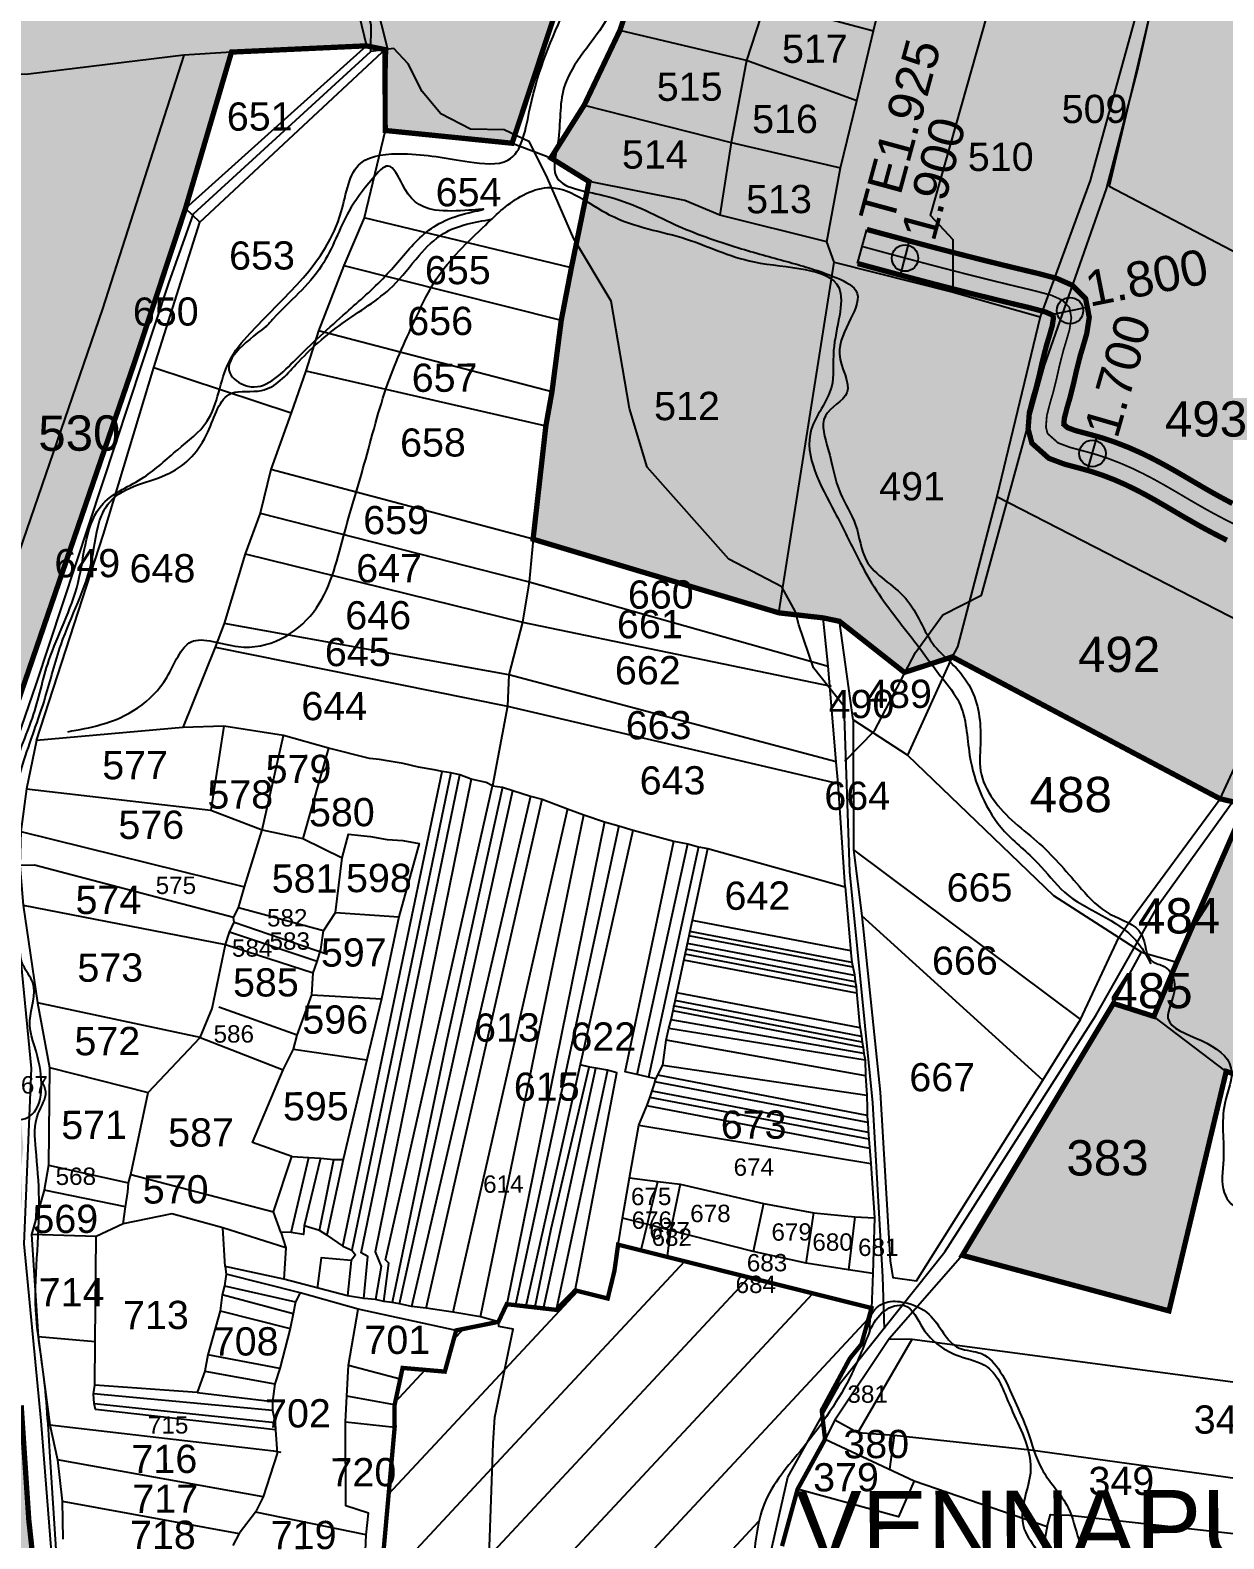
# Model space of a CAD drawing. Header units: inches. Extents: x 182366 to 215308, y 1619047 to 1632624.
# Drawn here: x 185511 to 186188, y 1621882 to 1622738 of the extents above; entities that cross this region are included whole.
import ezdxf
from ezdxf.enums import TextEntityAlignment as Align

# ---------------------------------------------------------------- set-up
doc = ezdxf.new("R2010")
doc.units = ezdxf.units.IN
doc.header["$MEASUREMENT"] = 0
doc.header["$PDMODE"] = 32
doc.header["$PDSIZE"] = 15
doc.linetypes.add('HIDDEN2', pattern=[0.1875, 0.125, -0.0625])
for name, color, linetype in [('CANAL1', 7, 'Continuous'), ('CS', 134, 'Continuous'), ('CSMark', 72, 'Continuous'), ('PLOT', 7, 'Continuous'), ('PLOT NO', 7, 'Continuous'), ('PLOTS NO', 7, 'Continuous'), ('ROAD', 1, 'Continuous'), ('STREAM', 4, 'Continuous'), ('WUA2', 3, 'Continuous')]:
    doc.layers.add(name, color=color, linetype=linetype)
doc.styles.get("Standard").update_dxf_attribs({"font": 'arial.ttf'})

msp = doc.modelspace()

# ---------------------------------------------------------------- hatches: boundary and pattern name
at = {"layer": 'PLOT', "true_color": 0xf8991e}
h = msp.add_hatch(dxfattribs=at)
h.set_pattern_fill('ANSI31', color=30, scale=262.36238, angle=2.0215105)
edge = h.paths.add_edge_path()
edge.add_line((185873.51, 1621849.77), (185915.53, 1621839.73))
edge.add_spline(control_points=[(185915.53, 1621839.73), (185917.22, 1621848.49), (185921.87, 1621869.07), (185923.33, 1621904.4), (185941.78, 1621924.66), (185950.83, 1621935.92), (185951.67, 1621936.97)], knot_values=[14.844648, 14.844648, 14.844648, 14.844648, 20.313906, 27.738828, 35.587986, 36.399059, 36.399059, 36.399059, 36.399059], degree=3, periodic=0)
edge.add_line((185951.67, 1621936.97), (185960.2, 1621952.3))
edge.add_line((185960.2, 1621952.3), (185959.87, 1621955.18))
edge.add_line((185959.87, 1621955.18), (185967.45, 1621970.05))
edge.add_line((185967.45, 1621970.05), (185975.81, 1621984.66))
edge.add_line((185975.81, 1621984.66), (185982.36, 1621992.69))
edge.add_line((185982.36, 1621992.69), (185988.08, 1622013.21))
edge.add_line((185988.08, 1622013.21), (185844.48, 1622049.12))
edge.add_line((185844.48, 1622049.12), (185842.36, 1622034.11))
edge.add_line((185842.36, 1622034.11), (185838.57, 1622018.59))
edge.add_line((185838.57, 1622018.59), (185820.21, 1622023.2))
edge.add_line((185820.21, 1622023.2), (185809.4, 1622012.16))
edge.add_line((185809.4, 1622012.16), (185802.22, 1622012.97))
edge.add_line((185802.22, 1622012.97), (185797.05, 1622012.95))
edge.add_line((185797.05, 1622012.95), (185792.21, 1622013.77))
edge.add_line((185792.21, 1622013.77), (185786.2, 1622014.25))
edge.add_line((185786.2, 1622014.25), (185781.36, 1622015.4))
edge.add_line((185781.36, 1622015.4), (185776.63, 1622005.38))
edge.add_line((185776.63, 1622005.38), (185776.8, 1622002.65))
edge.add_line((185776.8, 1622002.65), (185785, 1622001.23))
edge.add_line((185785, 1622001.23), (185774.55, 1621951.3))
edge.add_line((185774.55, 1621951.3), (185773.64, 1621936.52))
edge.add_line((185773.64, 1621936.52), (185771.13, 1621867.2))
edge.add_line((185771.13, 1621867.2), (185770.57, 1621864.45))
edge.add_line((185770.57, 1621864.45), (185772.66, 1621872.84))
edge.add_line((185772.66, 1621872.84), (185873.51, 1621849.77))
h.paths.add_polyline_path([(185908.58, 1622018.99), (185936.51, 1622019.08), (185936.46, 1622034.14), (185908.53, 1622034.05)], flags=24)
h = msp.add_hatch(dxfattribs=at)
h.set_pattern_fill('ANSI31', color=30, scale=262.36238, angle=2.0215105)
h.paths.add_polyline_path([(185770.57, 1621864.45), (185771.13, 1621867.2), (185773.64, 1621936.52), (185774.55, 1621951.3), (185785, 1622001.23), (185776.8, 1622002.65), (185776.63, 1622005.38), (185752.71, 1622000.54), (185746.26, 1621977.16), (185722.33, 1621979.25), (185720.99, 1621973), (185717.8, 1621958.25), (185717.84, 1621945.75), (185710.1, 1621859.44), (185708.51, 1621840.04), (185704.03, 1621819.8), (185705.29, 1621813.19), (185733.41, 1621806.68), (185748.75, 1621799.31), (185755.29, 1621804.17), (185760.05, 1621822.09)])
at = {"layer": 'PLOTS NO', "true_color": 0x58ba48}
h = msp.add_hatch(dxfattribs=at)
h.set_pattern_fill('ANSI31', color=85)
h.set_pattern_definition([(45, (0, 0), (-0.088388347648, 0.088388347648), [])])
h.paths.add_polyline_path([(186014.4, 1623147.44), (186019.95, 1623156.16), (186019.81, 1623170.69), (186017.19, 1623186.97), (186016.31, 1623200.2), (186017.33, 1623215.31), (186020.81, 1623228.5), (186024.01, 1623238.96), (186027.5, 1623249.14), (186030.99, 1623259.02), (186034.78, 1623273.26), (186035.94, 1623285.33), (186037.69, 1623300.3), (186038.7, 1623311.97), (186038.12, 1623324.17), (186035.06, 1623336.97), (186031.57, 1623351.28), (186028.51, 1623361.89), (186028.37, 1623378.32), (186030.26, 1623393.58), (186035.78, 1623424.16), (186052.36, 1623415.15), (186082.03, 1623405.26), (186117.81, 1623394.8), (186135.99, 1623388.69), (186155.68, 1623377.75), (186186.52, 1623363.79), (186195.39, 1623362.34), (186199.75, 1623350.57), (186205.13, 1623343.01), (186208.62, 1623329.2), (186211.25, 1623322.36), (186214.63, 1623314.24), (186219.65, 1623305.13), (186225.14, 1623298.16), (186232.89, 1623290.41), (186242.29, 1623286.67), (186251.96, 1623284.02), (186267.27, 1623277.61), (186272.98, 1623269.27), (186276.2, 1623258.15), (186282.5, 1623253.03), (186292.02, 1623247.91), (186307.84, 1623242.93), (186321.75, 1623238.54), (186340.79, 1623232.98), (186343.47, 1623231.17), (186345.08, 1623227.81), (186345.96, 1623221.51), (186345.52, 1623215.66), (186343.33, 1623204.68), (186337.9, 1623187.19), (186332.77, 1623172.12), (186328.82, 1623157.49), (186328.23, 1623152.66), (186329.22, 1623136.88), (186330.05, 1623129.36), (186330.91, 1623120.59), (186329.89, 1623103.56), (186330.77, 1623091.37), (186331.94, 1623081.38), (186337.5, 1623072.34), (186349.06, 1623055.84), (186361.6, 1623042.8), (186375.66, 1623030.38), (186383.5, 1623025.94), (186389.71, 1623022.98), (186399.63, 1623020.03), (186410.13, 1623019.43), (186420.34, 1623017.22), (186428.63, 1623014.7), (186434.4, 1623010.86), (186444.75, 1623003.91), (186458.51, 1622995.93), (186479.12, 1622986.71), (186494.66, 1622982.13), (186515.37, 1622976.36), (186528.39, 1622972.22), (186546.74, 1622965.71), (186568.98, 1622954.6), (186574.45, 1622948.69), (186582, 1622939.22), (186588.65, 1622933.16), (186600.93, 1622926.66), (186611.59, 1622923.55), (186619.87, 1622920), (186630.82, 1622914.83), (186650.76, 1622906.45), (186660.86, 1622906.3), (186665.76, 1622907.49), (186668.73, 1622909.57), (186671.99, 1622911.65), (186673.48, 1622914.91), (186675.85, 1622919.21), (186679.41, 1622920.25), (186682.24, 1622920.55), (186686.39, 1622919.66), (186690.25, 1622918.17), (186695.45, 1622914.76), (186698.72, 1622911.94), (186704.26, 1622909.13), (186712.57, 1622905.56), (186722.22, 1622902.15), (186727.86, 1622900.22), (186733.36, 1622896.81), (186737.2, 1622894.95), (186741.39, 1622891.04), (186744.65, 1622887.51), (186746.79, 1622885.83), (186749.86, 1622880.71), (186751.35, 1622876.25), (186752.75, 1622867.13), (186754.71, 1622853.85), (186756, 1622844.69), (186757.29, 1622840.31), (186759.22, 1622835.21), (186761.61, 1622831.01), (186763.54, 1622827.39), (186770.44, 1622819.78), (186774.88, 1622815.23), (186780.66, 1622810.62), (186787.61, 1622805.25), (186803.1, 1622793.61), (186823.61, 1622777.48), (186831.09, 1622769.6), (186839.75, 1622759.3), (186846.47, 1622750.66), (186850.38, 1622744.41), (186854.72, 1622731.54), (186856.35, 1622716.83), (186854.8, 1622688.09), (186852.46, 1622672.53), (186844.21, 1622646.1), (186840.82, 1622634.96), (186838.88, 1622619.94), (186838.88, 1622601.28), (186840.82, 1622580.2), (186844.46, 1622566.63), (186849.06, 1622558.88), (186854.42, 1622553.48), (186860.24, 1622548.39), (186867.27, 1622545.24), (186877.69, 1622539.18), (186897.33, 1622530.7), (186918.67, 1622521.01), (186940.97, 1622510.83), (186967.82, 1622499.15), (186997.32, 1622481.37), (187039.62, 1622458.22), (187056.5, 1622454.11), (187034.15, 1622394.34), (187010.5, 1622315.27), (186999.73, 1622296.9), (186990.27, 1622281.62), (186991.64, 1622268.37), (186994.63, 1622235.36), (187179.56, 1622196.65), (187181.23, 1622189.44), (187185.58, 1622182.58), (187189.74, 1622177.07), (187194.28, 1622170.12), (187194.67, 1622165.77), (187194.17, 1622161.94), (187236.14, 1622152.8), (187264.34, 1622135.6), (187286.27, 1622121.31), (187242.14, 1621929.96), (187232.26, 1621887.5), (187217.8, 1621881.38), (187205.06, 1621875.89), (187195.86, 1621866.39), (187186.56, 1621857.5), (187179.68, 1621851.34), (187155.62, 1621840.93), (187134.46, 1621837.97), (187120.1, 1621837.26), (187104.13, 1621833.12), (187089.06, 1621829.28), (187080.87, 1621822.71), (187074.3, 1621818.06), (187049.53, 1621809.47), (187018.85, 1621810.16), (187004.29, 1621810.76), (186986.5, 1621816.83), (186953.33, 1621811.87), (186920.22, 1621797.71), (186893.13, 1621775.28), (186869.19, 1621749.51), (186861.53, 1621749.78), (186847.69, 1621746.49), (186826.79, 1621741.13), (186796.47, 1621733.08), (186739.02, 1621733.18), (186714.85, 1621736.64), (186700.69, 1621743.95), (186687.41, 1621750.38), (186660.57, 1621757.36), (186642.57, 1621767.02), (186616.3, 1621781.65), (186587.02, 1621816.01), (186565.07, 1621840.16), (186556.48, 1621853.09), (186563.16, 1621883.14), (186535.13, 1621894.24), (186515.38, 1621900.06), (186490.3, 1621911.46), (186471.02, 1621920.89), (186464.21, 1621931.17), (186453.29, 1621939.09), (186442.05, 1621950.83), (186425.81, 1621961.67), (186418.14, 1621964.59), (186399.36, 1621967.47), (186374.04, 1621986.1), (186351.89, 1622013.03), (186336.41, 1622028.77), (186264.09, 1622058.11), (186276.26, 1622119.39), (186189.11, 1622147.33), (186156.67, 1622011.59), (186039.58, 1622043.09), (186125.2, 1622185.85), (186148.11, 1622178.52), (186161.1, 1622209.26), (186200.15, 1622298.48), (186185.59, 1622301.87), (186033.86, 1622382.28), (186006.71, 1622373.51), (185969.91, 1622402.47), (185960.61, 1622404.41), (185935.57, 1622407.26), (185796.28, 1622448.98), (185803.53, 1622513.24), (185806.99, 1622532.54), (185812.26, 1622573.11), (185817.98, 1622602.8), (185828, 1622651.69), (185806.36, 1622665.1), (185825.3, 1622695.11), (185845.47, 1622737.36), (185858.7, 1622776.95), (185870.43, 1622821.69), (185878.81, 1622858.97), (185892.3, 1622898.75), (185961.71, 1622896.12), (185983.18, 1622986.66), (185904.26, 1622990.77), (185923.58, 1623106.34), (186001.2, 1623086.83), (186028.47, 1623079.38), (186014.36, 1623107.43), (186004.17, 1623127.16), (186003.02, 1623133.49), (186004.17, 1623138.38)])
at = {"layer": 'PLOTS NO'}
h = msp.add_hatch(color=2, dxfattribs=at)
h.dxf.hatch_style = 1
h.paths.add_polyline_path([(185521.6, 1621807.88), (185438.39, 1621803.11), (185266.64, 1621730.19), (185267.74, 1621782.63), (185269.33, 1621813.59), (185271.94, 1621839.17), (185111.17, 1621844.76), (185111.93, 1621902.15), (185061.8, 1621896.58), (184997.16, 1621887.9), (184990.99, 1621921.51), (184991.58, 1621955.11), (185013.08, 1621954.44), (185038.24, 1621953.66), (185037.06, 1621989.02), (185037.33, 1622067.26), (185034.12, 1622223.46), (185056.11, 1622226.17), (185075.71, 1622319.53), (185083.65, 1622362.34), (185098.66, 1622409.74), (185099.1, 1622418.27), (185101.92, 1622426.8), (185119.15, 1622517.31), (185146.76, 1622608.85), (185150.48, 1622615.27), (185163.81, 1622827.96), (185184.14, 1623201.44), (185233.51, 1623229.61), (185514.25, 1623391.69), (185553.53, 1623284.1), (185857.13, 1623251.68), (185855.93, 1623151.73), (185584.39, 1623179.59), (185592.39, 1623131.5), (185895.14, 1623105.99), (185882.15, 1623005.03), (185867.3, 1622914.16), (185846.35, 1622860.55), (185784.4, 1622673.45), (185712.47, 1622680.68), (185712.41, 1622726.5), (185701.8, 1622728.65), (185625.37, 1622725.11), (185599.25, 1622636.38), (185570.68, 1622550.07), (185545.2, 1622475.89), (185496.57, 1622334.26), (185493.9, 1622319.88), (185490.45, 1622304.39), (185501.27, 1622191.95), (185502.24, 1622162.85), (185507.45, 1622103.99), (185506.01, 1622092.53), (185506.66, 1622076.07), (185505.81, 1622064.9), (185505.55, 1622053.62), (185504.47, 1622025.1), (185504.24, 1622003.94), (185504.01, 1621984.54), (185506.16, 1621958.09), (185510.5, 1621893), (185514.74, 1621853.92)])

# ---------------------------------------------------------------- linework, layer by layer
at = {"layer": 'CANAL1', "color": 6, "linetype": 'ByBlock', "ltscale": 2, "const_width": 3}
for points in [[(186192.63, 1622469.26), (186186.86, 1622472.32), (186182.96, 1622474.46), (186175.69, 1622478.61), (186170.13, 1622481.87), (186164.5, 1622485.19), (186158.74, 1622488.51), (186152.8, 1622491.82), (186146.63, 1622495.05), (186140.18, 1622498.18), (186133.4, 1622501.15), (186126.25, 1622503.92), (186118.71, 1622506.44), (186113.24, 1622508.02), (186103.62, 1622510.58), (186099.08, 1622512.29), (186097.09, 1622514.06), (186097.34, 1622517.46), (186098.95, 1622523.72), (186100.56, 1622529.14), (186102.75, 1622537.92), (186104.17, 1622544.33), (186106.46, 1622553.36), (186107.72, 1622557.45), (186110.05, 1622565.49), (186111.5, 1622574.79), (186109.4, 1622585.39), (186101.96, 1622592.88), (186093.18, 1622596.8), (186082.11, 1622599.72), (186076.91, 1622600.95), (186069.45, 1622602.74), (186062.2, 1622604.5), (186055.14, 1622606.25), (186048.25, 1622607.97), (186041.52, 1622609.68), (186034.94, 1622611.37), (186028.48, 1622613.05), (186022.14, 1622614.71), (186015.88, 1622616.37), (186009.7, 1622618.02), (186003.59, 1622619.66), (185997.51, 1622621.3), (185991.47, 1622622.93), (185985.44, 1622624.57)], [(186189.48, 1622448.4), (186183.39, 1622451.52), (186177.37, 1622454.71), (186173.19, 1622457), (186165.66, 1622461.3), (186160, 1622464.63), (186154.43, 1622467.91), (186148.88, 1622471.11), (186143.29, 1622474.22), (186137.62, 1622477.19), (186131.8, 1622480.01), (186125.76, 1622482.66), (186119.46, 1622485.1), (186112.77, 1622487.34), (186107.89, 1622488.74), (186097.52, 1622491.51), (186088.55, 1622494.87), (186078.98, 1622503.42), (186076.84, 1622511.52), (186077.53, 1622520.73), (186079.68, 1622529.05), (186081.26, 1622534.41), (186083.28, 1622542.5), (186084.7, 1622548.95), (186087.2, 1622558.77), (186088.56, 1622563.18), (186090.49, 1622569.84), (186091.19, 1622574.37), (186090.95, 1622575.58), (186090.4, 1622576.14), (186086.51, 1622577.87), (186077.25, 1622580.32), (186072.28, 1622581.49), (186064.76, 1622583.3), (186057.44, 1622585.08), (186050.31, 1622586.84), (186043.36, 1622588.58), (186036.58, 1622590.3), (186029.94, 1622592.01), (186023.43, 1622593.7), (186017.04, 1622595.38), (186010.74, 1622597.04), (186004.53, 1622598.7), (185998.39, 1622600.35), (185992.31, 1622601.99), (185986.25, 1622603.63), (185980.21, 1622605.26)]]:
    msp.add_lwpolyline(points, dxfattribs=at)
at = {"layer": 'CANAL1', "color": 1, "linetype": 'HIDDEN2', "ltscale": 30, "const_width": 1}
msp.add_lwpolyline([(186194, 1622457.32), (186188.01, 1622460.39), (186182.12, 1622463.51), (186178.07, 1622465.73), (186170.68, 1622469.96), (186165.07, 1622473.25), (186159.46, 1622476.55), (186153.81, 1622479.81), (186148.05, 1622483.02), (186142.12, 1622486.12), (186135.99, 1622489.09), (186129.58, 1622491.9), (186122.85, 1622494.51), (186115.74, 1622496.89), (186110.57, 1622498.38), (186100.57, 1622501.05), (186093.82, 1622503.58), (186087.88, 1622508.88), (186086.93, 1622512.45), (186087.44, 1622519.1), (186089.32, 1622526.39), (186090.91, 1622531.77), (186093.02, 1622540.21), (186094.44, 1622546.64), (186096.83, 1622556.06), (186098.14, 1622560.32), (186100.27, 1622567.66), (186101.34, 1622574.58), (186100.18, 1622580.48), (186096.18, 1622584.51), (186089.84, 1622587.34), (186079.68, 1622590.02), (186074.6, 1622591.22), (186067.1, 1622593.02), (186059.82, 1622594.79), (186052.72, 1622596.54), (186045.81, 1622598.28), (186039.05, 1622599.99), (186032.44, 1622601.69), (186025.96, 1622603.37), (186019.59, 1622605.05), (186013.31, 1622606.71), (186007.12, 1622608.36), (186000.99, 1622610), (185994.91, 1622611.64), (185988.86, 1622613.28), (185982.83, 1622614.92)], dxfattribs=at)
at = {"layer": 'CS'}
for p, q in [((185980.21, 1622605.26), (185985.44, 1622624.57)), ((186004.48, 1622598.71), (186009.66, 1622618.03)), ((186090.75, 1622576.6), (186110.37, 1622580.48)), ((186110.52, 1622487.99), (186116.06, 1622507.2))]:
    msp.add_line(p, q, dxfattribs=at)
at = {"layer": 'CSMark'}
for p in [(186007.07, 1622608.37), (186100.56, 1622578.54), (186113.29, 1622497.6)]:
    msp.add_point(p, dxfattribs=at)
at = {"layer": 'PLOT'}
for points in [[(185712.47, 1622680.68), (185784.4, 1622673.45), (185846.35, 1622860.55), (185867.3, 1622914.16), (185882.15, 1623005.03), (185895.67, 1623105.95), (185907.74, 1623141.2), (185918.57, 1623151.76), (185954, 1623306.43), (185986.96, 1623444.86)], [(185515.52, 1623387.63), (185544.79, 1623282.52), (185581.35, 1623145.04), (185583.24, 1623131.52), (185632.52, 1622959.43), (185673.7, 1622848.42), (185689.23, 1622781.09), (185701.8, 1622728.65), (185625.37, 1622725.11), (185598.28, 1622723.28), (185510.26, 1622712.58), (185492.33, 1622711.79), (185465.11, 1622714.14), (185422.83, 1622718.89), (185413.43, 1622720.93), (185370.52, 1622728), (185325.6, 1622734.07), (185245.48, 1622749.44), (185220.8, 1622758.86), (185214.7, 1622759.7), (185197.73, 1622761.84), (185184.8, 1622762.89), (185177.59, 1622764.58), (185205.07, 1623211.74)], [(185977.71, 1622346.61), (185977.83, 1622272.93), (185982.63, 1622235.55), (185992.96, 1622135.55), (185998.74, 1622039.94), (186000.1, 1622030.49), (186013.49, 1622028.66), (186085.15, 1622142.29), (186106.61, 1622176.75), (186128.22, 1622223.32), (186133.44, 1622230.85), (186185.59, 1622301.87), (186225.33, 1622387.83), (186285.67, 1622563.86), (186360.25, 1622797.5), (186369.45, 1622815.61), (186379.38, 1622838.01), (186390.1, 1622860.93), (186418.87, 1622924.51), (186452.36, 1622990.74), (186555.38, 1623049.49), (186620.31, 1623106.18), (186674.46, 1623160.46)], [(185701.8, 1622728.65), (185599.25, 1622636.38), (185570.68, 1622550.07), (185545.2, 1622475.89), (185496.57, 1622334.26), (185472.48, 1622347.99), (185403.64, 1622387.2), (185361.92, 1622403.48), (185327.29, 1622428.02), (185256.74, 1622481.92), (185223.36, 1622521.84), (185196.77, 1622555.07), (185180.89, 1622572.83), (185165.56, 1622595.9), (185150.48, 1622615.27), (185086.5, 1622689.19), (185077.46, 1622698.17), (185022.6, 1622741.33), (184960.73, 1622791.77), (184923.43, 1622857.43), (184879.28, 1622930.65), (184835.89, 1623004.95)], [(186008.4, 1622326.53), (186091.22, 1622247.07), (186128.22, 1622223.32), (186141.1, 1622214.84), (186161.1, 1622209.26), (186200.15, 1622298.48), (186227.08, 1622364.11), (186249.92, 1622425.95), (186287.86, 1622520.85), (186317.94, 1622624.8), (186346.32, 1622717.25), (186393.52, 1622832.98), (186432.13, 1622922.84), (186458.08, 1622982.72)], [(185682.74, 1622849.39), (185713.65, 1622727.67), (185712.47, 1622680.68), (185700.63, 1622631.15), (185688.95, 1622604.2), (185674.58, 1622567.03), (185667.51, 1622544.36), (185659.22, 1622520.67), (185647.67, 1622488.48), (185641.63, 1622463.78), (185633.13, 1622440.7), (185621.2, 1622401.14), (185616.14, 1622387.87), (185597.72, 1622342.31), (185514.81, 1622334.86), (185552.81, 1622451.77), (185581.31, 1622546.26), (185607.39, 1622628.66), (185599.25, 1622636.38), (185625.37, 1622725.11)], [(185806.36, 1622665.1), (185825.3, 1622695.11), (185845.47, 1622737.36), (185858.7, 1622776.95), (185870.43, 1622821.69)], [(185936.62, 1622801.82), (185928.03, 1622753.45), (185917.26, 1622720.29), (185908.51, 1622673.8), (185902.19, 1622632.58)], [(185858.7, 1622776.95), (185928.03, 1622753.45), (185989.2, 1622737.07)], [(185973.06, 1622252.02), (185969.17, 1622310.45), (185968.07, 1622322.81), (185963.49, 1622377.02), (185960.61, 1622404.41), (185935.57, 1622407.26), (185966.97, 1622606.03), (185962.83, 1622617.65), (185970.42, 1622659.44), (185979.68, 1622697.41), (185989.2, 1622737.07), (185999.78, 1622780.2)], [(186034.44, 1622589.04), (186034.35, 1622618.7), (186021.44, 1622632.5), (186059.41, 1622766.82)], [(186137.67, 1622745.27), (186114.64, 1622662), (186112.06, 1622652.23), (186083.63, 1622574.96), (186059.2, 1622473.19), (186036.88, 1622387.93), (186033.86, 1622382.28), (186008.4, 1622326.53), (185977.71, 1622346.61), (185969.91, 1622402.47), (185960.61, 1622404.41)], [(186144.84, 1622742.91), (186122.84, 1622649.08), (186285.67, 1622563.86)], [(185979.68, 1622697.41), (185917.26, 1622720.29), (185845.47, 1622737.36)], [(185607.39, 1622628.66), (185713.65, 1622727.67)], [(185598.28, 1622723.28), (185552.35, 1622579.66), (185472.48, 1622347.99)], [(185825.3, 1622695.11), (185908.51, 1622673.8), (185970.42, 1622659.44)], [(185784.4, 1622673.45), (185806.36, 1622665.1), (185828, 1622651.69), (185817.98, 1622602.8), (185812.26, 1622573.11), (185806.99, 1622532.54), (185803.53, 1622513.24), (185796.28, 1622448.98), (185794.07, 1622424.85), (185790.2, 1622401.97), (185782.59, 1622372.11), (185781.82, 1622354.43), (185773.23, 1622309.29), (185769.68, 1622311.15), (185761.15, 1622312.99), (185754.75, 1622315.37), (185749.66, 1622316.65), (185744.83, 1622317.29), (185740.14, 1622318.19), (185731.4, 1622319.85), (185722.66, 1622321.78), (185713.66, 1622323.31), (185709.22, 1622324.08), (185703.61, 1622324.71), (185680.26, 1622330.63), (185654.89, 1622337.7), (185621.1, 1622342.93), (185597.72, 1622342.31)], [(185962.83, 1622617.65), (185902.19, 1622632.58), (185882.37, 1622640.92), (185828, 1622651.69)], [(185817.98, 1622602.8), (185700.63, 1622631.15)], [(185966.97, 1622606.03), (186034.44, 1622589.04), (186083.63, 1622574.96)], [(185688.95, 1622604.2), (185812.26, 1622573.11)], [(185806.99, 1622532.54), (185674.58, 1622567.03)], [(185581.31, 1622546.26), (185659.22, 1622520.67)], [(185667.51, 1622544.36), (185803.53, 1622513.24)], [(185935.57, 1622407.26), (185796.28, 1622448.98), (185647.67, 1622488.48)], [(186059.2, 1622473.19), (186225.33, 1622387.83)], [(185641.63, 1622463.78), (185794.07, 1622424.85), (185963.49, 1622377.02)], [(185633.13, 1622440.7), (185790.2, 1622401.97), (185965.14, 1622365.63)], [(185968.07, 1622322.81), (185782.59, 1622372.11), (185621.2, 1622401.14)], [(185969.91, 1622402.47), (186006.71, 1622373.51)], [(185616.14, 1622387.87), (185781.82, 1622354.43), (185969.17, 1622310.45)], [(186033.86, 1622382.28), (186185.59, 1622301.87)], [(185621.1, 1622342.93), (185613.57, 1622295.35)], [(185514.81, 1622334.86), (185509.15, 1622307.53), (185505.98, 1622283.32), (185505.39, 1622263.98), (185507.25, 1622241.48), (185515.39, 1622186.27), (185522.19, 1622149.49), (185521.73, 1622094.16), (185519.18, 1622080.02), (185512.04, 1622054.97)], [(185563.91, 1622060.99), (185565.21, 1622070.59), (185566.65, 1622079.04), (185566.96, 1622084.08), (185568.24, 1622088.95), (185578.17, 1622135.33), (185607.66, 1622166.46), (185614.43, 1622183.05), (185621.97, 1622219.26), (185624.22, 1622226.25), (185626.97, 1622231.94), (185626.47, 1622234.54), (185629.38, 1622240.07), (185632.75, 1622251.95), (185642.76, 1622284.24), (185654.89, 1622337.7)], [(185680.26, 1622330.63), (185665.81, 1622279.43)], [(185688.38, 1622048.34), (185744.83, 1622317.29)], [(185749.66, 1622316.65), (185693.61, 1622046)], [(185700.38, 1622018.6), (185702.65, 1622042.47), (185698.77, 1622044.55), (185754.75, 1622315.37)], [(185509.15, 1622307.53), (185613.57, 1622295.35), (185642.76, 1622284.24), (185665.81, 1622279.43), (185688.12, 1622268.3), (185691.66, 1622281.78), (185698.59, 1622281.09), (185704.19, 1622280.5), (185713.67, 1622278.7), (185722.54, 1622278.22), (185731.81, 1622276.42), (185720.19, 1622234.97), (185710.31, 1622188.53), (185702.04, 1622153.86), (185688.63, 1622097.45), (185679.33, 1622054.56), (185688.38, 1622048.34), (185693.61, 1622046), (185695.67, 1622043.45), (185693.12, 1622040.06), (185691.17, 1622020.14)], [(185761.15, 1622312.99), (185706.83, 1622045.07), (185710.22, 1622036.8), (185706.95, 1622017.99)], [(185711.62, 1622016.99), (185714.62, 1622038.63), (185714.62, 1622038.63), (185712.56, 1622040.49), (185773.23, 1622309.29)], [(185779.02, 1622308.38), (185747.19, 1622164.22), (185716.48, 1622016.25)], [(185720.63, 1622015.49), (185784.76, 1622306.51)], [(185773.23, 1622309.29), (185779.02, 1622308.38), (185784.76, 1622306.51), (185794.84, 1622303.27), (185801.5, 1622301.55), (185815.84, 1622296.12), (185825.05, 1622292.7), (185836.85, 1622288.81), (185844.97, 1622286.47), (185853.08, 1622284.04), (185876.02, 1622277.82), (185884.04, 1622276.37), (185889.94, 1622274.59), (185895.27, 1622273.71), (185973.06, 1622252.02), (185976.54, 1622212.57), (185976.96, 1622209.28), (185977.63, 1622205.75), (185978.38, 1622202.3), (185978.81, 1622198.28), (185979.31, 1622195.41), (185979.57, 1622192.53), (185981.28, 1622174.1), (185981.78, 1622170.73), (185982.45, 1622167.04), (185982.87, 1622163.92), (185983.29, 1622160.96), (185983.72, 1622157.43), (185984.47, 1622153.9), (185984.66, 1622144.91), (185985.36, 1622133.82), (185985.63, 1622126.35), (185985.64, 1622121.75), (185986.07, 1622118.55), (185986.25, 1622114.24), (185986.59, 1622108.96), (185987.79, 1622095.15), (185989.7, 1622064.27), (185988.74, 1622032.86), (185988.08, 1622013.21), (185982.36, 1621992.69), (185975.81, 1621984.66), (185967.45, 1621970.05), (185959.87, 1621955.18), (185961.75, 1621938.79), (186012.17, 1621915.31), (186087.63, 1621889.37), (186089.45, 1621896.08), (186100.23, 1621895.85), (186365.28, 1621866.16)], [(185794.84, 1622303.27), (185727.41, 1622014.05)], [(185735.77, 1622013.11), (185801.5, 1622301.55)], [(185815.84, 1622296.12), (185750.89, 1622010.92)], [(185766.49, 1622008.24), (185825.05, 1622292.7)], [(185836.85, 1622288.81), (185781.36, 1622015.4), (185776.63, 1622005.38)], [(185505.98, 1622283.32), (185632.75, 1622251.95)], [(185844.97, 1622286.47), (185786.2, 1622014.25)], [(185792.21, 1622013.77), (185853.08, 1622284.04)], [(185781.36, 1622015.4), (185786.2, 1622014.25), (185792.21, 1622013.77), (185797.05, 1622012.95), (185802.22, 1622012.97), (185809.4, 1622012.16), (185820.21, 1622023.2), (185838.57, 1622018.59), (185842.36, 1622034.11), (185844.48, 1622049.12), (185846.93, 1622064.13), (185850.87, 1622087.06), (185856.28, 1622116.92), (185860.91, 1622128.27), (185862.4, 1622132.28), (185863.55, 1622135.78), (185864.88, 1622139.79), (185865.87, 1622143.12), (185869.84, 1622150.8), (185871.65, 1622165.06), (185873.29, 1622171.9), (185874.45, 1622176.57), (185895.27, 1622273.71)], [(185865.87, 1622143.12), (185861.74, 1622144.14), (185855.35, 1622145.59), (185848.53, 1622147.03), (185876.02, 1622277.82)], [(185855.35, 1622145.59), (185884.04, 1622276.37)], [(185889.94, 1622274.59), (185861.74, 1622144.14)], [(185977.83, 1622272.93), (186106.61, 1622176.75)], [(185626.47, 1622234.54), (185513.63, 1622264.17), (185505.39, 1622263.98)], [(185568.24, 1622088.95), (185649.1, 1622067.75), (185659.47, 1622099.17), (185637.19, 1622106.95), (185654.73, 1622148.21), (185660.58, 1622160), (185662.52, 1622167.86), (185670.95, 1622190.78), (185671.63, 1622203.15), (185673.92, 1622209.58), (185675.95, 1622216.52), (185677.46, 1622227.05), (185684.37, 1622237.34), (185688.12, 1622268.3)], [(185507.25, 1622241.48), (185621.97, 1622219.26)], [(185677.46, 1622227.05), (185629.38, 1622240.07)], [(185684.37, 1622237.34), (185720.19, 1622234.97)], [(185626.97, 1622231.94), (185679.82, 1622213.71)], [(185976.27, 1622215.69), (185886.52, 1622232.89)], [(186085.15, 1622142.29), (185982.63, 1622235.55)], [(185673.92, 1622209.58), (185624.22, 1622226.25)], [(185978.45, 1622201.66), (185883.71, 1622219.82)], [(185977.52, 1622206.34), (185884.64, 1622224.14)], [(185977.02, 1622209), (185885.17, 1622226.6)], [(185621.97, 1622219.26), (185671.63, 1622203.15)], [(185979.33, 1622195.17), (185882.32, 1622213.76)], [(185978.83, 1622198.18), (185883.01, 1622216.54)], [(186161.1, 1622209.26), (186148.11, 1622178.52), (186125.2, 1622185.85), (186141.1, 1622214.84)], [(185979.65, 1622191.66), (185881.7, 1622210.43)], [(185607.66, 1622166.46), (185515.39, 1622186.27)], [(185670.95, 1622190.78), (185710.31, 1622188.53)], [(185982.43, 1622167.16), (185876.6, 1622187.44)], [(185981.59, 1622171.99), (185877.73, 1622191.89)], [(186125.2, 1622185.85), (186039.58, 1622043.09), (186156.67, 1622011.59), (186189.11, 1622147.33), (186148.11, 1622178.52)], [(185662.52, 1622167.86), (185618.25, 1622183.72)], [(185983.29, 1622160.96), (185875.42, 1622181.63)], [(185982.86, 1622163.98), (185875.58, 1622184.54)], [(185873.29, 1622171.9), (185984.47, 1622153.9)], [(185983.72, 1622157.43), (185874.45, 1622176.57)], [(185607.66, 1622166.46), (185654.73, 1622148.21)], [(185660.58, 1622160), (185702.04, 1622153.86)], [(185984.66, 1622144.91), (185871.65, 1622165.06)], [(185522.19, 1622149.49), (185578.17, 1622135.33)], [(185827.87, 1622149.54), (185806.39, 1622057.85), (185797.05, 1622012.95)], [(185802.22, 1622012.97), (185831.86, 1622149.24)], [(185838.49, 1622148), (185809.4, 1622012.16)], [(185820.21, 1622023.2), (185843.76, 1622146.44), (185838.49, 1622148), (185831.86, 1622149.24), (185828.39, 1622149.76), (185822.92, 1622151)], [(185985.64, 1622122.37), (185866.9, 1622145.12)], [(185869.84, 1622150.8), (185985.36, 1622133.82)], [(185986.35, 1622112.68), (185863.69, 1622136.19)], [(185986.08, 1622118.3), (185865.36, 1622141.43)], [(185987.05, 1622103.65), (185860.74, 1622127.85)], [(185986.6, 1622108.85), (185862.51, 1622132.63)], [(185856.28, 1622116.92), (185987.79, 1622095.15)], [(185521.73, 1622094.16), (185566.96, 1622084.08)], [(185659.1, 1622055.95), (185669.15, 1622098.56)], [(185659.47, 1622099.17), (185669.15, 1622098.56), (185675.83, 1622098.07), (185683.29, 1622097.32), (185688.63, 1622097.45)], [(185675.83, 1622098.07), (185666.49, 1622059.84)], [(185675.2, 1622057.13), (185683.29, 1622097.32)], [(185850.87, 1622087.06), (185867.04, 1622085.01), (185879.73, 1622083.49), (185926.85, 1622072.53), (185955.37, 1622067.24), (185978.66, 1622064.89), (185989.7, 1622064.27)], [(185857.61, 1622046.22), (185867.04, 1622085.01)], [(185879.73, 1622083.49), (185874.08, 1622057.21), (185872.22, 1622042.8)], [(185565.21, 1622070.59), (185519.18, 1622080.02)], [(185771.13, 1621867.2), (185773.64, 1621936.52), (185774.55, 1621951.3), (185785, 1622001.23), (185776.8, 1622002.65), (185776.63, 1622005.38), (185766.49, 1622008.24), (185750.89, 1622010.92), (185735.77, 1622013.11), (185727.41, 1622014.05), (185720.63, 1622015.49), (185716.48, 1622016.25), (185711.62, 1622016.99), (185706.95, 1622017.99), (185700.38, 1622018.6), (185691.17, 1622020.14), (185655, 1622029.6), (185621.87, 1622036.76), (185620.39, 1622058.74), (185591.54, 1622066.53), (185563.91, 1622060.99), (185548.69, 1622053.68), (185512.04, 1622054.97), (185515.88, 1621997.09), (185522.35, 1621946.95), (185526.76, 1621927.25), (185529.37, 1621903.66), (185529.75, 1621882.14)], [(185679.33, 1622054.56), (185675.2, 1622057.13), (185666.49, 1622059.84), (185666.19, 1622054.85), (185659.1, 1622055.95), (185653.3, 1622056.25), (185649.1, 1622067.75)], [(185926.85, 1622072.53), (185921.04, 1622045.21)], [(185951.12, 1622038.54), (185955.37, 1622067.24)], [(185656.23, 1622047.41), (185620.39, 1622058.74)], [(185988.74, 1622032.86), (185975.12, 1622034.8), (185951.12, 1622038.54), (185921.04, 1622045.21), (185874.08, 1622057.21), (185862.78, 1622060.13), (185846.93, 1622064.13)], [(185978.66, 1622064.89), (185975.12, 1622034.8)], [(185650.21, 1621944.17), (185548.31, 1621955.61), (185547.62, 1621959.01), (185547.09, 1621964.61), (185547.92, 1621969.54), (185548.18, 1621994.18), (185548.69, 1622053.68)], [(185653.3, 1622056.25), (185656.23, 1622047.41), (185655, 1622029.6)], [(185844.48, 1622049.12), (185857.61, 1622046.22), (185872.22, 1622042.8), (185988.08, 1622013.21)], [(185693.12, 1622040.06), (185676.1, 1622041.71), (185673.9, 1622024.29)], [(186039.58, 1622043.09), (185998.14, 1621995.79), (185967.35, 1621949.63), (185961.75, 1621938.79)], [(185621.87, 1622036.76), (185622.36, 1622032.33), (185621.36, 1622025.7), (185620.02, 1622020.77), (185619.03, 1622011.59), (185611.97, 1621986.6), (185610.3, 1621977.42), (185605.92, 1621965.34), (185547.92, 1621969.54)], [(185664.19, 1622021.81), (185622.36, 1622032.33)], [(185621.36, 1622025.7), (185661.62, 1622016.63)], [(185660.35, 1622009.9), (185620.02, 1622020.77)], [(185700.99, 1621866.84), (185701.76, 1621884.6), (185702.95, 1621896.99), (185690.13, 1621901.07), (185690.06, 1621948.7), (185690.79, 1621963.19), (185691.76, 1621980.78), (185697.09, 1622012.61), (185664.19, 1622021.81), (185661.62, 1622016.63), (185660.35, 1622009.9), (185658.57, 1622001.62), (185652.69, 1621978.84), (185649.87, 1621970.3), (185648.61, 1621960.2), (185648.62, 1621955.03), (185650.2, 1621948.31), (185650.21, 1621944.17), (185651.29, 1621930.73), (185643.35, 1621906.13), (185638.98, 1621897.58), (185629.7, 1621885.39), (185626.1, 1621878.66)], [(185619.03, 1622011.59), (185658.57, 1622001.62)], [(185691.76, 1621980.78), (185720.99, 1621973), (185722.33, 1621979.25), (185746.26, 1621977.16), (185752.71, 1622000.54), (185697.09, 1622012.61)], [(185515.88, 1621997.09), (185548.18, 1621994.18)], [(185980.35, 1621942.41), (186011.03, 1621995.51)], [(185998.14, 1621995.79), (186011.03, 1621995.51), (186330.58, 1621953.08), (186388.28, 1621941.67)], [(185652.69, 1621978.84), (185611.97, 1621986.6)], [(185610.3, 1621977.42), (185649.87, 1621970.3)], [(185720.99, 1621973), (185717.8, 1621958.25), (185717.84, 1621945.75), (185710.1, 1621859.44)], [(185648.62, 1621955.03), (185547.09, 1621964.61)], [(185605.92, 1621965.34), (185648.61, 1621960.2)], [(185717.8, 1621958.25), (185690.79, 1621963.19)], [(185547.62, 1621959.01), (185650.2, 1621948.31)], [(185522.35, 1621946.95), (185649.2, 1621932.24), (185653.28, 1621931.57)], [(185690.06, 1621948.7), (185717.84, 1621945.75)], [(186000.98, 1621940.96), (185980.35, 1621942.41), (185967.35, 1621949.63)], [(185961.75, 1621938.79), (185946.18, 1621910.49), (185937.37, 1621878.26)], [(186372.89, 1621891.82), (186078.28, 1621932.55), (186000.98, 1621940.96), (185998.26, 1621921.86)], [(185643.35, 1621906.13), (185526.76, 1621927.25)], [(186012.17, 1621915.31), (186003.43, 1621894.82), (185946.18, 1621910.49)], [(185529.37, 1621903.66), (185629.7, 1621885.39)], [(185701.76, 1621884.6), (185638.98, 1621897.58)], [(185510.5, 1621893), (185514.74, 1621853.92)], [(186087.63, 1621889.37), (186078.53, 1621842.44), (186074.33, 1621824.36)]]:
    msp.add_lwpolyline(points, dxfattribs=at)
at = {"layer": 'PLOT', "color": 30, "const_width": 2.46}
msp.add_lwpolyline([(185710.1, 1621859.44), (185717.84, 1621945.75), (185717.8, 1621958.25), (185720.99, 1621973), (185722.33, 1621979.25), (185746.26, 1621977.16), (185752.71, 1622000.54), (185776.63, 1622005.38), (185781.36, 1622015.4), (185809.4, 1622012.16), (185820.21, 1622023.2), (185838.57, 1622018.59), (185842.36, 1622034.11), (185844.48, 1622049.12), (185988.08, 1622013.21), (185982.36, 1621992.69), (185975.81, 1621984.66), (185959.87, 1621955.18), (185961.75, 1621938.79), (185946.18, 1621910.49), (185937.37, 1621878.26)], dxfattribs=at)
at = {"layer": 'ROAD'}
for points in [[(184549.77, 1621554.78), (184689.14, 1621569.17), (184843.06, 1621589.18), (184916.96, 1621600.33), (185156.83, 1621676.97), (185396.21, 1621778.53), (185438.61, 1621795.08), (185529.05, 1621803.12), (185517.57, 1621949.22), (185507.78, 1622049.67), (185512.08, 1622148.91), (185496.15, 1622312.86), (185514.72, 1622366.62), (185589.92, 1622594.08), (185603.91, 1622633.34), (185704.32, 1622725.42), (185704.58, 1622740.53), (185656.1, 1622920.65), (185599.71, 1623095.83), (185502.34, 1623453.26)], [(185972.91, 1622323.24), (185989.69, 1622340.33), (186012.92, 1622384.8), (186028.42, 1622406.1), (186050.49, 1622417.32), (186086.1, 1622547.46), (186121.31, 1622647.67), (186138.88, 1622714.71), (186146.84, 1622750.26), (186107.73, 1622855.06), (186102.18, 1622905.09), (186116.1, 1622928.27), (186120.37, 1622950.1), (186114.67, 1623044.79), (186130.65, 1623098.65), (186156.87, 1623158.73), (186157.02, 1623279.27), (186181.04, 1623341.77), (186223.31, 1623436.36)], [(185926.83, 1621856.3), (185940.7, 1621917.29), (185970.55, 1621970.87), (186029.69, 1622045.08), (186115.13, 1622178.95), (186151.15, 1622242.33), (186193.76, 1622301.73), (186243.31, 1622417.97), (186281.8, 1622525.18), (186340.33, 1622710.14), (186377.51, 1622817.07), (186452.53, 1622983.92), (186514.29, 1623018.76), (186560.51, 1623044.98), (186621, 1623093.77), (186708.95, 1623180.8)], [(185995.5, 1622001.32), (185994.58, 1622030.89), (185988.87, 1622129.6), (185975.81, 1622260.39), (185972.61, 1622354.19), (185955.16, 1622376.04), (185946.8, 1622400.41), (185944.91, 1622407.85), (185937.21, 1622422.09), (185907.24, 1622437.65), (185861.03, 1622489.86), (185850.86, 1622523.14), (185840.61, 1622583.93), (185819.33, 1622619.29), (185804.39, 1622653.62), (185794.27, 1622674.21), (185779.96, 1622681.04), (185760.88, 1622681.38), (185744.08, 1622690.02), (185733.47, 1622702.81), (185725.55, 1622718.52), (185717.45, 1622727.18), (185704.32, 1622725.42)]]:
    msp.add_lwpolyline(points, dxfattribs=at)
at = {"layer": 'STREAM'}
for points in [[(186015.49, 1623443.17), (186017.04, 1623428.51), (186009.6, 1623407.93), (186003.62, 1623380.08), (185991.88, 1623351.42), (185983.31, 1623316.67), (185970.33, 1623275.13), (185965.79, 1623249.45), (185947.89, 1623204.71), (185938.35, 1623168.52), (185923.27, 1623128.04), (185920.53, 1623110.46), (185912.31, 1623068.52), (185904.3, 1623020.34), (185896.07, 1622982.48), (185888.57, 1622950.55), (185887.9, 1622928), (185875.84, 1622871.95), (185867.6, 1622836.88), (185852.9, 1622786.8), (185838.75, 1622744.84), (185813.78, 1622704.91), (185810.32, 1622673.76), (185809.2, 1622655.07), (185836.24, 1622643.88), (185876.67, 1622627.41), (185912.63, 1622614.18), (185940.02, 1622606.39), (185965.87, 1622598.17), (185979.26, 1622589.91), (185969.88, 1622553.99), (185974.1, 1622531.96), (185961.97, 1622518.86), (185963.52, 1622499.89), (185970.43, 1622474.99), (185979.1, 1622456.93), (185985.1, 1622437.07), (186007.43, 1622415.49), (186023.87, 1622388.43), (186034.59, 1622377.49), (186044.13, 1622364.76), (186049.87, 1622334.82), (186049.93, 1622317.62), (186069.34, 1622288.22), (186083.33, 1622276.4), (186107.16, 1622250.68), (186123.23, 1622236.49), (186141.08, 1622224.98), (186147.36, 1622209.58), (186153.93, 1622206.81), (186159.9, 1622194.67), (186156.1, 1622177.45), (186175.14, 1622164.76), (186191.81, 1622149.39), (186188.32, 1622129.09), (186187.54, 1622097.35), (186187.9, 1622078.67), (186215.26, 1622061.25), (186253.86, 1622057.23), (186287.54, 1622043.87), (186308.95, 1622034.15), (186338.08, 1622021.79), (186357.14, 1622001.68), (186384.24, 1621974.78), (186419.13, 1621953.11), (186449.17, 1621934.23), (186466.44, 1621917.08), (186500.33, 1621901.17), (186527.09, 1621888.8), (186548, 1621858.52), (186564.7, 1621834.84), (186586.47, 1621801.99), (186633, 1621761.95), (186674.05, 1621735.39), (186696.67, 1621717.97), (186710.62, 1621716.83), (186717.51, 1621697.87), (186717.55, 1621684.52), (186713.15, 1621669.38), (186713.49, 1621656.33), (186715.9, 1621645.66), (186715.34, 1621634.98), (186711.22, 1621623.39), (186708.31, 1621605.59), (186701.88, 1621577.69)], [(184486.92, 1622001.42), (184506.04, 1622017.67), (184539.05, 1622022.17), (184597.1, 1622019.88), (184639.61, 1622015.4), (184667.92, 1622001.19), (184698.27, 1622002.05), (184748.24, 1622016.52), (184792.34, 1622017.05), (184833.8, 1622006.31), (184871.81, 1622000.33), (184903.12, 1621992.58), (184941.74, 1621972.67), (184978.84, 1621955.05), (184999.29, 1621947.49), (185031.32, 1621961.14), (185066, 1621982.05), (185114.97, 1622008.73), (185157.93, 1622035.64), (185213.79, 1622056.81), (185255.75, 1622074.91), (185281.67, 1622090.26), (185291.58, 1622094.68), (185326.92, 1622087.55), (185365.79, 1622093.65), (185400.7, 1622101.58), (185431.86, 1622101.26), (185462.51, 1622105.19), (185488.82, 1622114.37), (185502.7, 1622119.32), (185509.4, 1622121.02), (185516.25, 1622152.45), (185511.14, 1622176.13), (185512.75, 1622197.67), (185507.35, 1622207.43), (185505, 1622228.49), (185503.16, 1622244.16), (185497.82, 1622264.45), (185500.63, 1622284.08), (185500.9, 1622310.41), (185512.53, 1622347.61), (185521.88, 1622380.19), (185538.4, 1622424.37), (185552.67, 1622469.29), (185575.63, 1622484.1), (185594.88, 1622499.73), (185611.39, 1622515.67), (185623.98, 1622549.61), (185635.92, 1622565.82), (185687.56, 1622634.54), (185698.6, 1622662.19), (185722.76, 1622667.44), (185760, 1622662.96), (185782.06, 1622663.8), (185794.63, 1622693.76), (185814.84, 1622750.51), (185836.74, 1622801.97), (185859.76, 1622872.34), (185867.55, 1622894.04), (185871.33, 1622908.87), (185861.14, 1622913.82), (185848.85, 1622916.28), (185837.15, 1622914.89), (185827.56, 1622913.9), (185812.78, 1622915.39), (185794.2, 1622905.17), (185785.24, 1622887.69), (185770.49, 1622880.35), (185743.83, 1622877.39), (185725.8, 1622875.79), (185722.15, 1622847.13), (185708.77, 1622831.56), (185670.39, 1622830.47), (185640.48, 1622825.58), (185631.65, 1622825.55), (185627.22, 1622828.79), (185630.27, 1622836.67)], [(185726.24, 1622876.14), (185698.78, 1622884.3), (185673.21, 1622898.98), (185653.27, 1622892.97), (185646.08, 1622860.54), (185635.98, 1622839.22), (185627.02, 1622823.47), (185603.06, 1622813.61), (185552.31, 1622809.9), (185529.54, 1622788.73), (185500.99, 1622777.89), (185481.62, 1622772.84), (185451.39, 1622746.09), (185422.87, 1622722.79), (185426.33, 1622715.36), (185398.74, 1622701.85), (185376.11, 1622696.41), (185347.26, 1622694.97), (185323.47, 1622694.13), (185286.46, 1622687.68), (185263.81, 1622631.03), (185258.16, 1622593.74), (185241.16, 1622570.48), (185227.44, 1622538.96), (185222.52, 1622517.46), (185189.58, 1622488.85), (185162.39, 1622471.7), (185131.33, 1622464.5), (185071.82, 1622469.87), (185028.99, 1622455.51), (185001.41, 1622441.61), (184992.09, 1622415.88), (184967.74, 1622407.75), (184923.8, 1622397.75), (184907.18, 1622374.11), (184848.5, 1622364.13), (184831.31, 1622340.11), (184805.13, 1622337.86), (184764.81, 1622346.94), (184728.92, 1622347.2), (184707.81, 1622346.94), (184662.24, 1622355.44), (184635.54, 1622363.41), (184567.45, 1622389.09), (184517.33, 1622398.7), (184453.73, 1622418.78), (184404.59, 1622431.19), (184377.24, 1622440.31), (184343.78, 1622443.26)], [(185644.88, 1622569.6), (185625.22, 1622541.79), (185634.7, 1622535.7), (185660.53, 1622549.62), (185690.46, 1622577.55), (185712.41, 1622598.05), (185730.86, 1622618.55), (185756.13, 1622633.08), (185767.97, 1622635.9), (185740.87, 1622635.57), (185722.19, 1622650.14), (185714.17, 1622660.51), (185705.24, 1622653.35), (185691.87, 1622634.81), (185676.46, 1622604), (185648.96, 1622573.88), (185644.98, 1622569.39)], [(185532.52, 1622339.87), (185551.38, 1622343.89), (185588.66, 1622370.61), (185602.56, 1622390.83), (185629.18, 1622388.09), (185671.8, 1622407.73), (185688.84, 1622450.6), (185700.61, 1622491.47), (185714.05, 1622537.34), (185730.38, 1622575.44), (185741.44, 1622596.41), (185769.27, 1622627.06), (185790.73, 1622644.1), (185804.49, 1622648.3), (185839.46, 1622632.95), (185883.29, 1622619.13), (185921.54, 1622606.19), (185969.52, 1622591.64), (185966.63, 1622555.92), (185965.38, 1622535.17), (185953.94, 1622511.18), (185967.33, 1622464.15), (185979.3, 1622440.42), (185989.55, 1622421.98), (186012.54, 1622391.03), (186028.08, 1622370.34), (186037.75, 1622356.41), (186043.7, 1622326.64), (186063.5, 1622283.39), (186082.43, 1622265.34), (186097.39, 1622248.99), (186137.88, 1622221.67), (186146.41, 1622208.31)], [(185504.7, 1622282.86), (185502.61, 1622295.83), (185507.1, 1622321.44), (185519.85, 1622359.28), (185528.77, 1622389.23), (185546.3, 1622437.67), (185551.75, 1622462.32), (185556.54, 1622470.27), (185590.17, 1622486.44), (185611.98, 1622509.7), (185625.37, 1622531.73), (185642.35, 1622533.3), (185662.02, 1622548.15), (185688.16, 1622571.31), (185716.75, 1622592.48), (185731.72, 1622609.83), (185745.51, 1622622.25), (185772.67, 1622630.33)], [(185133.5, 1621475.61), (185146.88, 1621507.53), (185176.5, 1621515.93), (185202.77, 1621520.96), (185244.08, 1621546.36), (185261.57, 1621554.73), (185290.15, 1621540.68), (185309.25, 1621540.07), (185331.66, 1621556.3), (185371.86, 1621561.37), (185415.2, 1621565.33), (185450.9, 1621588.62), (185477.54, 1621616.77), (185498.07, 1621657.92), (185528.54, 1621743.62), (185530.53, 1621795.69), (185528.62, 1621835.76), (185522.57, 1621928.74), (185518.45, 1621978.63), (185514.76, 1622007.89), (185516.34, 1622075.04), (185514.45, 1622103.4), (185515.82, 1622123.51), (185520.09, 1622135.73), (185517.91, 1622141.83)], [(185987.13, 1622000.39), (185988.57, 1622010.4), (185996.3, 1622016.34), (186006.66, 1622016.37), (186020.78, 1622009.55), (186037.67, 1621990.53), (186050.39, 1621987.36), (186061.04, 1621977.13), (186069.36, 1621960.35), (186076.51, 1621943.4), (186084.52, 1621922.01), (186099.5, 1621900.02), (186105.68, 1621881.68), (186112.98, 1621864.31), (186119.04, 1621843.66), (186122.99, 1621828.38), (186120.95, 1621813.07), (186123.36, 1621801.95), (186131.08, 1621787.73), (186141.42, 1621774.55), (186151.64, 1621756.5), (186157.69, 1621736.63), (186157.48, 1621719.69), (186162.28, 1621700.1), (186164.29, 1621680.21), (186167.41, 1621663.81), (186169.85, 1621643.01), (186173.22, 1621633.42), (186175.5, 1621617.43), (186183.13, 1621585.68), (186186.39, 1621569)], [(185987.13, 1622000.39), (185995.43, 1622011.59), (186006.78, 1622014.62), (186017.21, 1622001.81), (186038.06, 1621985.93), (186053.75, 1621979.73), (186066.23, 1621958.48), (186073.61, 1621942.1), (186078.26, 1621921.44), (186075.14, 1621906.29), (186074.58, 1621887.95), (186082.19, 1621875.04), (186087.34, 1621848.67), (186094.31, 1621831.78), (186105.91, 1621820.82), (186117.54, 1621806.3), (186128.64, 1621784.43), (186140.11, 1621770.65), (186150.94, 1621743.95), (186153.26, 1621723.09), (186158.7, 1621700.12), (186157.77, 1621681.51), (186165.37, 1621648.85), (186172.23, 1621621.94), (186178.7, 1621589.07), (186181.98, 1621576.96), (186186.53, 1621568.09), (186196.28, 1621516.63), (186204.27, 1621488.91), (186210.93, 1621453.53), (186231.61, 1621417.37), (186237.78, 1621406.16)], [(185987.13, 1622000.39), (185976.92, 1621976.11), (185949.12, 1621933.81), (185927.18, 1621902.07), (185920.49, 1621866.2), (185913.79, 1621829.87), (185909.77, 1621811.7), (185904.81, 1621799.2), (185912.39, 1621778.45), (185917.63, 1621750.76), (185921.14, 1621740.58), (185919.38, 1621723.33), (185916.28, 1621693.14), (185921.4, 1621662.39), (185922.68, 1621619.05), (185934.42, 1621574.51), (185941.64, 1621519.39), (185953.39, 1621473.23), (185964.83, 1621379.42), (185983.49, 1621296.43), (186003.71, 1621232.13), (186013.65, 1621146.8), (186030.52, 1621106.52), (186044.89, 1621047.32), (186049.36, 1621016.81), (186057.49, 1620977.22), (186078.72, 1620948.68), (186080.33, 1620901.08), (186084.84, 1620858.2), (186084, 1620782.04)]]:
    msp.add_spline(points, degree=3, dxfattribs=at)
at = {"layer": 'WUA2', "color": 5, "const_width": 3}
for points in [[(185233.51, 1623229.61), (185514.25, 1623391.69), (185553.53, 1623284.1), (185857.13, 1623251.68), (185855.93, 1623151.73), (185584.39, 1623179.59), (185592.39, 1623131.5), (185895.14, 1623105.99), (185882.15, 1623005.03), (185867.3, 1622914.16), (185846.35, 1622860.55), (185784.4, 1622673.45), (185712.47, 1622680.68), (185712.41, 1622726.5), (185701.8, 1622728.65), (185625.37, 1622725.11), (185599.25, 1622636.38), (185570.68, 1622550.07), (185545.2, 1622475.89), (185496.57, 1622334.26)], [(186276.26, 1622119.39), (186189.11, 1622147.33), (186156.67, 1622011.59), (186039.58, 1622043.09), (186125.2, 1622185.85), (186148.11, 1622178.52), (186161.1, 1622209.26), (186200.15, 1622298.48), (186185.59, 1622301.87), (186033.86, 1622382.28), (186006.71, 1622373.51), (185969.91, 1622402.47), (185960.61, 1622404.41), (185935.57, 1622407.26), (185796.28, 1622448.98), (185803.53, 1622513.24), (185806.99, 1622532.54), (185812.26, 1622573.11), (185817.98, 1622602.8), (185828, 1622651.69), (185806.36, 1622665.1), (185825.3, 1622695.11), (185845.47, 1622737.36), (185858.7, 1622776.95)], [(185506.16, 1621958.09), (185510.5, 1621893), (185514.74, 1621853.92)]]:
    msp.add_lwpolyline(points, dxfattribs=at)
at = {"layer": 'WUA2', "color": 15, "const_width": 3}
for points in [[(185233.51, 1623229.61), (185514.25, 1623391.69), (185553.53, 1623284.1), (185857.13, 1623251.68), (185855.93, 1623151.73), (185584.39, 1623179.59), (185592.39, 1623131.5), (185895.14, 1623105.99), (185882.15, 1623005.03), (185867.3, 1622914.16), (185846.35, 1622860.55), (185784.4, 1622673.45), (185712.47, 1622680.68), (185712.41, 1622726.5), (185701.8, 1622728.65), (185625.37, 1622725.11), (185599.25, 1622636.38), (185570.68, 1622550.07), (185545.2, 1622475.89), (185496.57, 1622334.26)], [(186276.26, 1622119.39), (186189.11, 1622147.33), (186156.67, 1622011.59), (186039.58, 1622043.09), (186125.2, 1622185.85), (186148.11, 1622178.52), (186161.1, 1622209.26), (186200.15, 1622298.48), (186185.59, 1622301.87), (186033.86, 1622382.28), (186006.71, 1622373.51), (185969.91, 1622402.47), (185960.61, 1622404.41), (185935.57, 1622407.26), (185796.28, 1622448.98), (185803.53, 1622513.24), (185806.99, 1622532.54), (185812.26, 1622573.11), (185817.98, 1622602.8), (185828, 1622651.69), (185806.36, 1622665.1), (185825.3, 1622695.11), (185845.47, 1622737.36), (185858.7, 1622776.95)], [(185506.16, 1621958.09), (185510.5, 1621893), (185514.74, 1621853.92)]]:
    msp.add_lwpolyline(points, dxfattribs=at)

# ---------------------------------------------------------------- texts
at = {"layer": 'CSMark', "color": 1}
for s, rotation, p in [('TE1.925', 74.83701, (185990.39, 1622629.5)), ('1.900', 74.9722, (186014.09, 1622619.64)), ('1.800', 11.19532, (186109.67, 1622590.56)), ('1.700', 73.91337, (186117.78, 1622508.16))]:
    msp.add_text(s, height=20, rotation=rotation, dxfattribs=at).set_placement(p, align=Align.MIDDLE_LEFT)
at = {"layer": 'PLOT NO'}
for s, height, p in [('517', 16, (185955.98, 1622727.02)), ('515', 16, (185885.02, 1622705.5)), ('509', 16, (186114.49, 1622692.9)), ('651', 16, (185641.34, 1622688.62)), ('516', 16, (185939.06, 1622687.22)), ('514', 16, (185865.26, 1622667.1)), ('510', 16, (186061.31, 1622665.75)), ('654', 16, (185759.72, 1622645.72)), ('513', 16, (185935.66, 1622641.78)), ('653', 16, (185642.63, 1622609.82)), ('655', 16, (185753.62, 1622601.54)), ('650', 16, (185588.12, 1622578.02)), ('656', 16, (185743.63, 1622572.71)), ('657', 16, (185746.14, 1622540.55)), ('512', 16, (185883.49, 1622524.5)), ('493', 20, (186177.63, 1622517.13)), ('530', 20, (185539.14, 1622509.15)), ('658', 16, (185739.54, 1622503.82)), ('491', 16, (186011.08, 1622479.01)), ('659', 16, (185718.63, 1622459.88)), ('649', 16, (185543.63, 1622435.43)), ('648', 16, (185586.25, 1622432.51)), ('647', 16, (185714.67, 1622432.55)), ('660', 16, (185868.64, 1622417.65)), ('646', 16, (185708.51, 1622405.9)), ('661', 16, (185862.46, 1622400.83)), ('645', 16, (185696.91, 1622385.07)), ('492', 20, (186128.42, 1622383.71)), ('662', 16, (185861.3, 1622374.7)), ('489', 16, (186003.66, 1622361.33)), ('644', 16, (185683.61, 1622354.43)), ('490', 16, (185982.4, 1622355.59)), ('663', 16, (185867.45, 1622343.61)), ('577', 16, (185570.74, 1622320.97)), ('579', 16, (185663.35, 1622318.76)), ('643', 16, (185875.34, 1622312.29)), ('488', 20, (186101.02, 1622304.24)), ('578', 16, (185630.32, 1622304.32)), ('664', 16, (185980, 1622303.6)), ('580', 16, (185687.91, 1622294.25)), ('576', 16, (185579.89, 1622287.12)), ('581', 16, (185666.79, 1622256.68)), ('598', 16, (185708.9, 1622256.96)), ('575', 9.831, (185593.85, 1622252.81)), ('642', 16, (185923.39, 1622246.96)), ('665', 16, (186049.31, 1622251.63)), ('574', 16, (185555.62, 1622244.57)), ('484', 20, (186162.38, 1622235.51)), ('582', 9.831, (185656.94, 1622234.41)), ('584', 9.831, (185637.07, 1622217.29)), ('583', 9.831, (185658.38, 1622221.22)), ('597', 16, (185694.67, 1622214.76)), ('573', 16, (185556.65, 1622206.18)), ('666', 16, (186041, 1622210.14)), ('585', 16, (185644.86, 1622197.78)), ('485', 20, (186146.78, 1622193.08)), ('596', 16, (185684.13, 1622176.74)), ('613', 16, (185781.46, 1622172.24)), ('572', 16, (185554.99, 1622164.51)), ('586', 9.831, (185626.66, 1622168.58)), ('622', 16, (185836.08, 1622167.08)), ('667', 16, (186028.16, 1622144.08)), ('567', 9.831, (185509.82, 1622139.72)), ('615', 16, (185804.01, 1622138.68)), ('595', 16, (185673.16, 1622127.6)), ('673', 16, (185921.29, 1622117.16)), ('571', 16, (185547.52, 1622117.03)), ('587', 16, (185608.07, 1622112.73)), ('383', 20, (186121.82, 1622098.38)), ('568', 9.831, (185537.15, 1622087.9)), ('674', 9.831, (185921.37, 1622093.1)), ('570', 16, (185593.71, 1622080.46)), ('614', 9.831, (185779.42, 1622083.48)), ('675', 9.831, (185863.21, 1622076.46)), ('569', 16, (185531.17, 1622063.74)), ('676', 9.831, (185863.56, 1622063.06)), ('678', 9.831, (185896.77, 1622066.82)), ('677', 9.831, (185873.64, 1622057)), ('682', 9.831, (185874.87, 1622053.35)), ('679', 9.831, (185942.83, 1622056.32)), ('680', 9.831, (185966.01, 1622050.6)), ('681', 9.831, (185991.93, 1622047.64)), ('683', 9.831, (185928.87, 1622038.91)), ('684', 9.831, (185922.52, 1622026.63)), ('714', 16, (185534.82, 1622022.17)), ('713', 16, (185582.55, 1622009.25)), ('708', 16, (185633.4, 1621994.28)), ('701', 16, (185719.34, 1621995.17)), ('381', 9.831, (185985.9, 1621964.42)), ('702', 16, (185663.01, 1621953.5)), ('348', 16, (186189.33, 1621950.04)), ('715', 9.831, (185589.47, 1621946.94)), ('380', 16, (185990.75, 1621936.11)), ('716', 16, (185587.33, 1621927.67)), ('720', 16, (185700.13, 1621920.15)), ('379', 16, (185973.63, 1621917.3)), ('349', 16, (186129.67, 1621915.23)), ('717', 16, (185587.85, 1621905.13)), ('718', 16, (185586.45, 1621884.64)), ('719', 16, (185666.27, 1621884.52))]:
    msp.add_text(s, height=height, rotation=0.18821, dxfattribs=at).set_placement(p, align=Align.MIDDLE_CENTER)
at = {"layer": 'PLOT NO', "color": 1}
msp.add_text('VENNAPUSA  PALLE', height=40, rotation=0.18821, dxfattribs=at).set_placement((186220.11, 1621890.23), align=Align.MIDDLE_CENTER)

doc.saveas('drawing.dxf')
